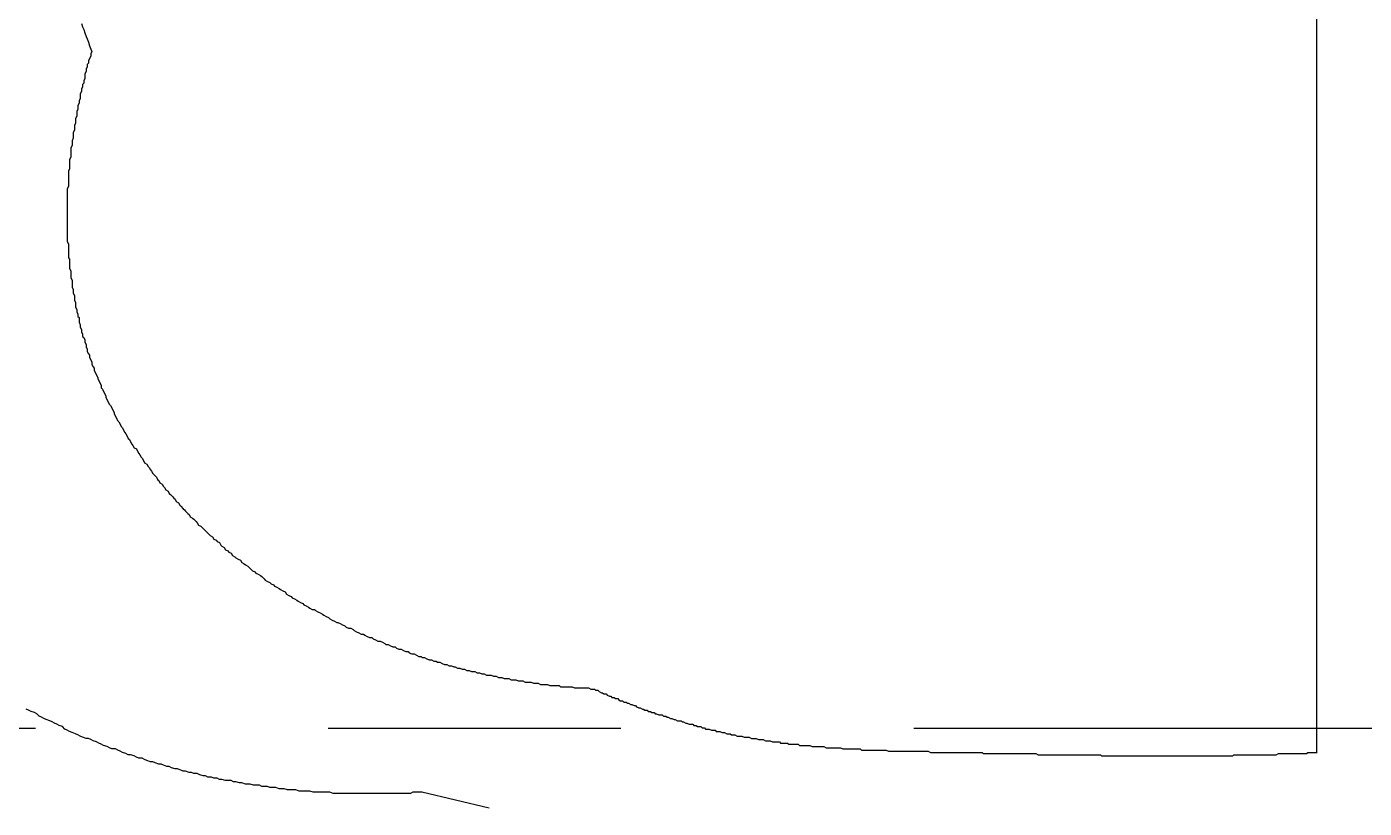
# Model space of a CAD drawing. Extents: x 45 to 224, y 37 to 151.
# Drawn here: x 136.403 to 137.545, y 140.993 to 141.66 of the extents above; entities that cross this region are included whole.
import ezdxf

# ---------------------------------------------------------------- set-up
doc = ezdxf.new("R2010")
doc.units = 0
doc.linetypes.add('CENTER', pattern=[2, 1.25, -0.25, 0.25, -0.25])
doc.layers.get('0').update_dxf_attribs({"linetype": 'CONTINUOUS'})
doc.layers.add('CENTER', color=1, linetype='CENTER')

msp = doc.modelspace()

# ---------------------------------------------------------------- linework, layer by layer
at = {"color": 7, "linetype": 'CONTINUOUS'}
for p, q in [((137.5049, 141.0409), (137.5049, 142.0192)), ((136.7983, 140.9934), (136.7406, 141.007))]:
    msp.add_line(p, q, dxfattribs=at)
at = {"color": 7}
for points in [[(136.45, 141.663, 0), (136.451, 141.66, 0), (136.452, 141.658, 0), (136.453, 141.655, 0), (136.454, 141.652, 0), (136.455, 141.65, 0), (136.456, 141.647, 0), (136.457, 141.644, 0), (136.458, 141.641, 0), (136.459, 141.639, 0)], [(136.459, 141.639, 0), (136.458, 141.637, 0), (136.458, 141.635, 0), (136.457, 141.633, 0), (136.456, 141.631, 0), (136.456, 141.629, 0), (136.455, 141.628, 0), (136.455, 141.626, 0), (136.454, 141.624, 0), (136.454, 141.622, 0), (136.453, 141.62, 0), (136.453, 141.618, 0), (136.453, 141.616, 0), (136.452, 141.614, 0), (136.452, 141.612, 0), (136.451, 141.611, 0), (136.451, 141.609, 0), (136.45, 141.607, 0), (136.45, 141.605, 0), (136.449, 141.603, 0), (136.449, 141.601, 0), (136.449, 141.599, 0), (136.448, 141.597, 0), (136.448, 141.595, 0), (136.447, 141.593, 0), (136.447, 141.592, 0), (136.447, 141.59, 0), (136.446, 141.588, 0), (136.446, 141.586, 0), (136.446, 141.584, 0), (136.445, 141.582, 0), (136.445, 141.58, 0), (136.445, 141.578, 0), (136.444, 141.576, 0), (136.444, 141.574, 0), (136.444, 141.572, 0), (136.443, 141.57, 0), (136.443, 141.568, 0), (136.443, 141.567, 0), (136.443, 141.565, 0), (136.442, 141.563, 0), (136.442, 141.561, 0), (136.442, 141.559, 0), (136.441, 141.557, 0), (136.441, 141.555, 0), (136.441, 141.553, 0), (136.441, 141.551, 0), (136.441, 141.549, 0), (136.44, 141.547, 0), (136.44, 141.545, 0), (136.44, 141.543, 0), (136.44, 141.541, 0), (136.44, 141.539, 0), (136.439, 141.537, 0), (136.439, 141.536, 0), (136.439, 141.534, 0), (136.439, 141.532, 0), (136.439, 141.53, 0), (136.439, 141.528, 0), (136.439, 141.526, 0), (136.439, 141.524, 0), (136.438, 141.522, 0), (136.438, 141.52, 0), (136.438, 141.518, 0), (136.438, 141.516, 0), (136.438, 141.514, 0), (136.438, 141.512, 0), (136.438, 141.51, 0), (136.438, 141.508, 0), (136.438, 141.506, 0), (136.438, 141.504, 0), (136.438, 141.502, 0), (136.438, 141.5, 0), (136.438, 141.499, 0), (136.438, 141.497, 0), (136.438, 141.495, 0), (136.438, 141.493, 0), (136.438, 141.491, 0), (136.438, 141.489, 0), (136.438, 141.487, 0), (136.438, 141.485, 0), (136.438, 141.483, 0), (136.438, 141.481, 0), (136.438, 141.479, 0), (136.438, 141.477, 0), (136.439, 141.475, 0), (136.439, 141.473, 0), (136.439, 141.471, 0), (136.439, 141.469, 0), (136.439, 141.467, 0), (136.439, 141.465, 0), (136.439, 141.463, 0), (136.44, 141.462, 0), (136.44, 141.46, 0), (136.44, 141.458, 0), (136.44, 141.456, 0), (136.44, 141.454, 0), (136.441, 141.452, 0), (136.441, 141.45, 0), (136.441, 141.448, 0), (136.441, 141.446, 0), (136.442, 141.444, 0), (136.442, 141.442, 0), (136.442, 141.44, 0), (136.442, 141.438, 0), (136.443, 141.436, 0), (136.443, 141.434, 0), (136.443, 141.433, 0), (136.444, 141.431, 0), (136.444, 141.429, 0), (136.444, 141.427, 0), (136.445, 141.425, 0), (136.445, 141.423, 0), (136.445, 141.421, 0), (136.446, 141.419, 0), (136.446, 141.417, 0), (136.447, 141.415, 0), (136.447, 141.413, 0), (136.448, 141.412, 0), (136.448, 141.41, 0), (136.448, 141.408, 0), (136.449, 141.406, 0), (136.449, 141.404, 0), (136.45, 141.402, 0), (136.45, 141.4, 0), (136.451, 141.398, 0), (136.451, 141.396, 0), (136.452, 141.395, 0), (136.453, 141.393, 0), (136.453, 141.391, 0), (136.454, 141.389, 0), (136.454, 141.387, 0), (136.455, 141.385, 0), (136.455, 141.383, 0), (136.456, 141.381, 0), (136.457, 141.38, 0), (136.457, 141.378, 0), (136.458, 141.376, 0), (136.459, 141.374, 0), (136.459, 141.372, 0), (136.46, 141.37, 0), (136.461, 141.369, 0), (136.461, 141.367, 0), (136.462, 141.365, 0), (136.463, 141.363, 0), (136.464, 141.361, 0), (136.464, 141.36, 0), (136.465, 141.358, 0), (136.466, 141.356, 0), (136.467, 141.354, 0), (136.467, 141.352, 0), (136.468, 141.351, 0), (136.469, 141.349, 0), (136.47, 141.347, 0), (136.471, 141.345, 0), (136.471, 141.344, 0), (136.472, 141.342, 0), (136.473, 141.34, 0), (136.474, 141.338, 0), (136.475, 141.337, 0), (136.476, 141.335, 0), (136.477, 141.333, 0), (136.478, 141.331, 0), (136.478, 141.33, 0), (136.479, 141.328, 0), (136.48, 141.326, 0), (136.481, 141.324, 0), (136.482, 141.323, 0), (136.483, 141.321, 0), (136.484, 141.319, 0), (136.485, 141.318, 0), (136.486, 141.316, 0), (136.487, 141.314, 0), (136.488, 141.313, 0), (136.489, 141.311, 0), (136.49, 141.309, 0), (136.491, 141.308, 0), (136.492, 141.306, 0), (136.493, 141.304, 0), (136.494, 141.303, 0), (136.495, 141.301, 0), (136.497, 141.3, 0), (136.498, 141.298, 0), (136.499, 141.296, 0), (136.5, 141.295, 0), (136.501, 141.293, 0), (136.502, 141.292, 0), (136.503, 141.29, 0), (136.504, 141.288, 0), (136.506, 141.287, 0), (136.507, 141.285, 0), (136.508, 141.284, 0), (136.509, 141.282, 0), (136.51, 141.281, 0), (136.511, 141.279, 0), (136.513, 141.277, 0), (136.514, 141.276, 0), (136.515, 141.274, 0), (136.516, 141.273, 0), (136.517, 141.271, 0), (136.519, 141.27, 0), (136.52, 141.268, 0), (136.521, 141.267, 0), (136.522, 141.265, 0), (136.524, 141.264, 0), (136.525, 141.262, 0), (136.526, 141.261, 0), (136.528, 141.259, 0), (136.529, 141.258, 0), (136.53, 141.257, 0), (136.531, 141.255, 0), (136.533, 141.254, 0), (136.534, 141.252, 0), (136.535, 141.251, 0), (136.537, 141.249, 0), (136.538, 141.248, 0), (136.539, 141.247, 0), (136.541, 141.245, 0), (136.542, 141.244, 0), (136.543, 141.242, 0), (136.545, 141.241, 0), (136.546, 141.24, 0), (136.548, 141.238, 0), (136.549, 141.237, 0), (136.55, 141.235, 0), (136.552, 141.234, 0), (136.553, 141.233, 0), (136.555, 141.231, 0), (136.556, 141.23, 0), (136.557, 141.229, 0), (136.559, 141.227, 0), (136.56, 141.226, 0), (136.562, 141.225, 0), (136.563, 141.223, 0), (136.565, 141.222, 0), (136.566, 141.221, 0), (136.568, 141.22, 0), (136.569, 141.218, 0), (136.57, 141.217, 0), (136.572, 141.216, 0), (136.573, 141.214, 0), (136.575, 141.213, 0), (136.576, 141.212, 0), (136.578, 141.211, 0), (136.579, 141.209, 0), (136.581, 141.208, 0), (136.582, 141.207, 0), (136.584, 141.206, 0), (136.586, 141.205, 0), (136.587, 141.203, 0), (136.589, 141.202, 0), (136.59, 141.201, 0), (136.592, 141.2, 0), (136.593, 141.199, 0), (136.595, 141.197, 0), (136.596, 141.196, 0), (136.598, 141.195, 0), (136.599, 141.194, 0), (136.601, 141.193, 0), (136.603, 141.192, 0), (136.604, 141.191, 0), (136.606, 141.189, 0), (136.607, 141.188, 0), (136.609, 141.187, 0), (136.611, 141.186, 0), (136.612, 141.185, 0), (136.614, 141.184, 0), (136.615, 141.183, 0), (136.617, 141.182, 0), (136.619, 141.181, 0), (136.62, 141.18, 0), (136.622, 141.179, 0), (136.624, 141.178, 0), (136.625, 141.176, 0), (136.627, 141.175, 0), (136.629, 141.174, 0), (136.63, 141.173, 0), (136.632, 141.172, 0), (136.634, 141.171, 0), (136.635, 141.17, 0), (136.637, 141.169, 0), (136.639, 141.168, 0), (136.64, 141.167, 0), (136.642, 141.166, 0), (136.644, 141.165, 0), (136.645, 141.164, 0), (136.647, 141.163, 0), (136.649, 141.163, 0), (136.65, 141.162, 0), (136.652, 141.161, 0), (136.654, 141.16, 0), (136.656, 141.159, 0), (136.657, 141.158, 0), (136.659, 141.157, 0), (136.661, 141.156, 0), (136.662, 141.155, 0), (136.664, 141.154, 0), (136.666, 141.153, 0), (136.668, 141.152, 0), (136.669, 141.152, 0), (136.671, 141.151, 0), (136.673, 141.15, 0), (136.675, 141.149, 0), (136.676, 141.148, 0), (136.678, 141.147, 0), (136.68, 141.147, 0), (136.682, 141.146, 0), (136.683, 141.145, 0), (136.685, 141.144, 0), (136.687, 141.143, 0), (136.689, 141.142, 0), (136.691, 141.142, 0), (136.692, 141.141, 0), (136.694, 141.14, 0), (136.696, 141.139, 0), (136.698, 141.139, 0), (136.699, 141.138, 0), (136.701, 141.137, 0), (136.703, 141.136, 0), (136.705, 141.136, 0), (136.707, 141.135, 0), (136.709, 141.134, 0), (136.71, 141.133, 0), (136.712, 141.133, 0), (136.714, 141.132, 0), (136.716, 141.131, 0), (136.718, 141.131, 0), (136.719, 141.13, 0), (136.721, 141.129, 0), (136.723, 141.129, 0), (136.725, 141.128, 0), (136.727, 141.127, 0), (136.729, 141.127, 0), (136.73, 141.126, 0), (136.732, 141.125, 0), (136.734, 141.125, 0), (136.736, 141.124, 0), (136.738, 141.123, 0), (136.74, 141.123, 0), (136.741, 141.122, 0), (136.743, 141.122, 0), (136.745, 141.121, 0), (136.747, 141.12, 0), (136.749, 141.12, 0), (136.751, 141.119, 0), (136.753, 141.119, 0), (136.754, 141.118, 0), (136.756, 141.118, 0), (136.758, 141.117, 0), (136.76, 141.116, 0), (136.762, 141.116, 0), (136.764, 141.115, 0), (136.766, 141.115, 0), (136.768, 141.114, 0), (136.769, 141.114, 0), (136.771, 141.113, 0), (136.773, 141.113, 0), (136.775, 141.112, 0), (136.777, 141.112, 0), (136.779, 141.111, 0), (136.781, 141.111, 0), (136.783, 141.11, 0), (136.785, 141.11, 0), (136.786, 141.11, 0), (136.788, 141.109, 0), (136.79, 141.109, 0), (136.792, 141.108, 0), (136.794, 141.108, 0), (136.796, 141.107, 0), (136.798, 141.107, 0), (136.8, 141.107, 0), (136.802, 141.106, 0), (136.804, 141.106, 0), (136.806, 141.105, 0), (136.807, 141.105, 0), (136.809, 141.105, 0), (136.811, 141.104, 0), (136.813, 141.104, 0), (136.815, 141.104, 0), (136.817, 141.103, 0), (136.819, 141.103, 0), (136.821, 141.103, 0), (136.823, 141.102, 0), (136.825, 141.102, 0), (136.827, 141.102, 0), (136.829, 141.101, 0), (136.83, 141.101, 0), (136.832, 141.101, 0), (136.834, 141.101, 0), (136.836, 141.1, 0), (136.838, 141.1, 0), (136.84, 141.1, 0), (136.842, 141.099, 0), (136.844, 141.099, 0), (136.846, 141.099, 0), (136.848, 141.099, 0), (136.85, 141.098, 0), (136.852, 141.098, 0), (136.854, 141.098, 0), (136.856, 141.098, 0), (136.858, 141.098, 0), (136.859, 141.097, 0), (136.861, 141.097, 0), (136.863, 141.097, 0), (136.865, 141.097, 0), (136.867, 141.097, 0), (136.869, 141.097, 0), (136.871, 141.096, 0), (136.873, 141.096, 0), (136.875, 141.096, 0), (136.877, 141.096, 0), (136.879, 141.096, 0), (136.881, 141.096, 0), (136.883, 141.096, 0), (136.885, 141.095, 0), (136.887, 141.095, 0)], [(136.887, 141.095, 0), (136.888, 141.095, 0), (136.889, 141.094, 0), (136.891, 141.094, 0), (136.892, 141.093, 0), (136.894, 141.092, 0), (136.895, 141.092, 0), (136.896, 141.091, 0), (136.898, 141.091, 0), (136.899, 141.09, 0), (136.901, 141.089, 0), (136.902, 141.089, 0), (136.903, 141.088, 0), (136.905, 141.088, 0), (136.906, 141.087, 0), (136.908, 141.087, 0), (136.909, 141.086, 0), (136.91, 141.085, 0), (136.912, 141.085, 0), (136.913, 141.084, 0), (136.915, 141.084, 0), (136.916, 141.083, 0), (136.917, 141.083, 0), (136.919, 141.082, 0), (136.92, 141.082, 0), (136.922, 141.081, 0), (136.923, 141.081, 0), (136.924, 141.08, 0), (136.926, 141.079, 0), (136.927, 141.079, 0), (136.929, 141.078, 0), (136.93, 141.078, 0), (136.931, 141.077, 0), (136.933, 141.077, 0), (136.934, 141.076, 0), (136.936, 141.076, 0), (136.937, 141.075, 0), (136.939, 141.075, 0), (136.94, 141.074, 0), (136.941, 141.074, 0), (136.943, 141.073, 0), (136.944, 141.073, 0), (136.946, 141.073, 0), (136.947, 141.072, 0), (136.949, 141.072, 0), (136.95, 141.071, 0), (136.951, 141.071, 0), (136.953, 141.07, 0), (136.954, 141.07, 0), (136.956, 141.069, 0), (136.957, 141.069, 0), (136.959, 141.068, 0), (136.96, 141.068, 0), (136.962, 141.068, 0), (136.963, 141.067, 0), (136.964, 141.067, 0), (136.966, 141.066, 0), (136.967, 141.066, 0), (136.969, 141.065, 0), (136.97, 141.065, 0), (136.972, 141.065, 0), (136.973, 141.064, 0), (136.975, 141.064, 0), (136.976, 141.063, 0), (136.977, 141.063, 0), (136.979, 141.063, 0), (136.98, 141.062, 0), (136.982, 141.062, 0), (136.983, 141.061, 0), (136.985, 141.061, 0), (136.986, 141.061, 0), (136.988, 141.06, 0), (136.989, 141.06, 0), (136.991, 141.06, 0), (136.992, 141.059, 0), (136.994, 141.059, 0), (136.995, 141.059, 0), (136.997, 141.058, 0), (136.998, 141.058, 0), (136.999, 141.058, 0), (137.001, 141.057, 0), (137.002, 141.057, 0), (137.004, 141.057, 0), (137.005, 141.056, 0), (137.007, 141.056, 0), (137.008, 141.056, 0), (137.01, 141.055, 0), (137.011, 141.055, 0), (137.013, 141.055, 0), (137.014, 141.055, 0), (137.016, 141.054, 0), (137.017, 141.054, 0), (137.019, 141.054, 0), (137.02, 141.054, 0), (137.022, 141.053, 0), (137.023, 141.053, 0), (137.025, 141.053, 0), (137.026, 141.053, 0), (137.028, 141.052, 0), (137.029, 141.052, 0), (137.031, 141.052, 0), (137.032, 141.052, 0), (137.034, 141.051, 0), (137.035, 141.051, 0), (137.037, 141.051, 0), (137.038, 141.051, 0), (137.04, 141.05, 0), (137.041, 141.05, 0), (137.043, 141.05, 0), (137.044, 141.05, 0), (137.046, 141.05, 0), (137.047, 141.049, 0), (137.048, 141.049, 0), (137.05, 141.049, 0), (137.051, 141.049, 0), (137.053, 141.049, 0), (137.054, 141.048, 0), (137.056, 141.048, 0), (137.057, 141.048, 0), (137.059, 141.048, 0), (137.06, 141.048, 0), (137.062, 141.048, 0), (137.063, 141.047, 0), (137.065, 141.047, 0), (137.066, 141.047, 0), (137.068, 141.047, 0), (137.069, 141.047, 0), (137.071, 141.047, 0), (137.072, 141.047, 0), (137.074, 141.046, 0), (137.075, 141.046, 0), (137.077, 141.046, 0), (137.078, 141.046, 0), (137.08, 141.046, 0), (137.081, 141.046, 0), (137.083, 141.046, 0), (137.084, 141.046, 0), (137.086, 141.045, 0), (137.087, 141.045, 0), (137.089, 141.045, 0), (137.091, 141.045, 0), (137.092, 141.045, 0), (137.094, 141.045, 0), (137.095, 141.045, 0), (137.097, 141.045, 0), (137.098, 141.045, 0), (137.1, 141.044, 0), (137.101, 141.044, 0), (137.103, 141.044, 0), (137.104, 141.044, 0), (137.106, 141.044, 0), (137.107, 141.044, 0), (137.109, 141.044, 0), (137.11, 141.044, 0), (137.112, 141.044, 0), (137.113, 141.044, 0), (137.115, 141.044, 0), (137.116, 141.043, 0), (137.118, 141.043, 0), (137.119, 141.043, 0), (137.121, 141.043, 0), (137.122, 141.043, 0), (137.124, 141.043, 0), (137.125, 141.043, 0), (137.127, 141.043, 0), (137.128, 141.043, 0), (137.13, 141.043, 0), (137.131, 141.043, 0), (137.133, 141.043, 0), (137.134, 141.043, 0), (137.136, 141.043, 0), (137.137, 141.043, 0), (137.139, 141.042, 0), (137.14, 141.042, 0), (137.142, 141.042, 0), (137.143, 141.042, 0), (137.145, 141.042, 0), (137.146, 141.042, 0), (137.148, 141.042, 0), (137.149, 141.042, 0), (137.151, 141.042, 0), (137.152, 141.042, 0), (137.154, 141.042, 0), (137.155, 141.042, 0), (137.157, 141.042, 0), (137.158, 141.042, 0), (137.16, 141.042, 0), (137.161, 141.042, 0), (137.163, 141.042, 0), (137.164, 141.042, 0), (137.166, 141.042, 0), (137.167, 141.042, 0), (137.169, 141.042, 0), (137.17, 141.042, 0), (137.172, 141.042, 0), (137.173, 141.042, 0), (137.175, 141.041, 0), (137.176, 141.041, 0), (137.178, 141.041, 0), (137.179, 141.041, 0), (137.181, 141.041, 0), (137.182, 141.041, 0), (137.184, 141.041, 0), (137.185, 141.041, 0), (137.187, 141.041, 0), (137.188, 141.041, 0), (137.19, 141.041, 0), (137.191, 141.041, 0), (137.193, 141.041, 0), (137.194, 141.041, 0), (137.196, 141.041, 0), (137.197, 141.041, 0), (137.199, 141.041, 0), (137.2, 141.041, 0), (137.202, 141.041, 0), (137.203, 141.041, 0), (137.205, 141.041, 0), (137.206, 141.041, 0), (137.208, 141.041, 0), (137.209, 141.041, 0), (137.211, 141.041, 0), (137.213, 141.041, 0), (137.214, 141.041, 0), (137.216, 141.041, 0), (137.217, 141.041, 0), (137.219, 141.041, 0), (137.22, 141.04, 0), (137.222, 141.04, 0), (137.223, 141.04, 0), (137.225, 141.04, 0), (137.226, 141.04, 0), (137.228, 141.04, 0), (137.229, 141.04, 0), (137.231, 141.04, 0), (137.232, 141.04, 0), (137.234, 141.04, 0), (137.235, 141.04, 0), (137.237, 141.04, 0), (137.238, 141.04, 0), (137.24, 141.04, 0), (137.241, 141.04, 0), (137.243, 141.04, 0), (137.244, 141.04, 0), (137.246, 141.04, 0), (137.247, 141.04, 0), (137.249, 141.04, 0), (137.25, 141.04, 0), (137.252, 141.04, 0), (137.253, 141.04, 0), (137.255, 141.04, 0), (137.256, 141.04, 0), (137.258, 141.04, 0), (137.259, 141.04, 0), (137.261, 141.04, 0), (137.262, 141.04, 0), (137.264, 141.04, 0), (137.265, 141.04, 0), (137.267, 141.039, 0), (137.268, 141.039, 0), (137.27, 141.039, 0), (137.271, 141.039, 0), (137.273, 141.039, 0), (137.274, 141.039, 0), (137.276, 141.039, 0), (137.277, 141.039, 0), (137.279, 141.039, 0), (137.28, 141.039, 0), (137.282, 141.039, 0), (137.283, 141.039, 0), (137.285, 141.039, 0), (137.286, 141.039, 0), (137.288, 141.039, 0), (137.289, 141.039, 0), (137.291, 141.039, 0), (137.292, 141.039, 0), (137.294, 141.039, 0), (137.295, 141.039, 0), (137.297, 141.039, 0), (137.298, 141.039, 0), (137.3, 141.039, 0), (137.301, 141.039, 0), (137.303, 141.039, 0), (137.304, 141.039, 0), (137.306, 141.039, 0), (137.307, 141.039, 0), (137.309, 141.039, 0), (137.31, 141.039, 0), (137.312, 141.039, 0), (137.313, 141.039, 0), (137.315, 141.039, 0), (137.316, 141.039, 0), (137.318, 141.039, 0), (137.32, 141.039, 0), (137.321, 141.038, 0), (137.323, 141.038, 0), (137.324, 141.038, 0), (137.326, 141.038, 0), (137.327, 141.038, 0), (137.329, 141.038, 0), (137.33, 141.038, 0), (137.332, 141.038, 0), (137.333, 141.038, 0), (137.335, 141.038, 0), (137.336, 141.038, 0), (137.338, 141.038, 0), (137.339, 141.038, 0), (137.341, 141.038, 0), (137.342, 141.038, 0), (137.344, 141.038, 0), (137.345, 141.038, 0), (137.347, 141.038, 0), (137.348, 141.038, 0), (137.35, 141.038, 0), (137.351, 141.038, 0), (137.353, 141.038, 0), (137.354, 141.038, 0), (137.356, 141.038, 0), (137.357, 141.038, 0), (137.359, 141.038, 0), (137.36, 141.038, 0), (137.362, 141.038, 0), (137.363, 141.038, 0), (137.365, 141.038, 0), (137.366, 141.038, 0), (137.368, 141.038, 0), (137.369, 141.038, 0), (137.371, 141.038, 0), (137.372, 141.038, 0), (137.374, 141.038, 0), (137.375, 141.038, 0), (137.377, 141.038, 0), (137.378, 141.038, 0), (137.38, 141.038, 0), (137.381, 141.038, 0), (137.383, 141.038, 0), (137.384, 141.038, 0), (137.386, 141.038, 0), (137.387, 141.038, 0), (137.389, 141.038, 0), (137.39, 141.038, 0), (137.392, 141.038, 0), (137.393, 141.038, 0), (137.395, 141.038, 0), (137.396, 141.038, 0), (137.398, 141.038, 0), (137.399, 141.038, 0), (137.401, 141.038, 0), (137.402, 141.038, 0), (137.404, 141.038, 0), (137.405, 141.038, 0), (137.407, 141.038, 0), (137.408, 141.038, 0), (137.41, 141.038, 0), (137.411, 141.038, 0), (137.413, 141.038, 0), (137.414, 141.038, 0), (137.416, 141.038, 0), (137.417, 141.038, 0), (137.419, 141.038, 0), (137.42, 141.038, 0), (137.422, 141.038, 0), (137.424, 141.038, 0), (137.425, 141.038, 0), (137.427, 141.038, 0), (137.428, 141.038, 0), (137.43, 141.038, 0), (137.431, 141.038, 0), (137.433, 141.038, 0), (137.434, 141.039, 0), (137.436, 141.039, 0), (137.437, 141.039, 0), (137.439, 141.039, 0), (137.44, 141.039, 0), (137.442, 141.039, 0), (137.443, 141.039, 0), (137.445, 141.039, 0), (137.446, 141.039, 0), (137.448, 141.039, 0), (137.449, 141.039, 0), (137.451, 141.039, 0), (137.452, 141.039, 0), (137.454, 141.039, 0), (137.455, 141.039, 0), (137.457, 141.039, 0), (137.458, 141.039, 0), (137.46, 141.039, 0), (137.461, 141.039, 0), (137.463, 141.039, 0), (137.464, 141.039, 0), (137.466, 141.039, 0), (137.467, 141.039, 0), (137.469, 141.039, 0), (137.47, 141.039, 0), (137.472, 141.04, 0), (137.473, 141.04, 0), (137.475, 141.04, 0), (137.476, 141.04, 0), (137.478, 141.04, 0), (137.479, 141.04, 0), (137.481, 141.04, 0), (137.482, 141.04, 0), (137.484, 141.04, 0), (137.485, 141.04, 0), (137.487, 141.04, 0), (137.488, 141.04, 0), (137.49, 141.04, 0), (137.491, 141.04, 0), (137.493, 141.04, 0), (137.494, 141.04, 0), (137.496, 141.04, 0), (137.497, 141.041, 0), (137.499, 141.041, 0), (137.5, 141.041, 0), (137.502, 141.041, 0), (137.503, 141.041, 0), (137.505, 141.041, 0)], [(136.741, 141.007, 0), (136.738, 141.007, 0), (136.736, 141.007, 0), (136.733, 141.007, 0), (136.731, 141.006, 0), (136.728, 141.006, 0), (136.726, 141.006, 0), (136.724, 141.006, 0), (136.721, 141.006, 0), (136.719, 141.006, 0), (136.716, 141.006, 0), (136.714, 141.006, 0), (136.711, 141.006, 0), (136.709, 141.006, 0), (136.706, 141.006, 0), (136.704, 141.006, 0), (136.702, 141.006, 0), (136.699, 141.006, 0), (136.697, 141.006, 0), (136.694, 141.006, 0), (136.692, 141.006, 0), (136.689, 141.006, 0), (136.687, 141.006, 0), (136.684, 141.006, 0), (136.682, 141.006, 0), (136.68, 141.006, 0), (136.677, 141.006, 0), (136.675, 141.006, 0), (136.672, 141.006, 0), (136.67, 141.006, 0), (136.667, 141.006, 0), (136.665, 141.006, 0), (136.662, 141.007, 0), (136.66, 141.007, 0), (136.658, 141.007, 0), (136.655, 141.007, 0), (136.653, 141.007, 0), (136.65, 141.007, 0), (136.648, 141.007, 0), (136.645, 141.008, 0), (136.643, 141.008, 0), (136.64, 141.008, 0), (136.638, 141.008, 0), (136.636, 141.008, 0), (136.633, 141.009, 0), (136.631, 141.009, 0), (136.628, 141.009, 0), (136.626, 141.009, 0), (136.623, 141.01, 0), (136.621, 141.01, 0), (136.619, 141.01, 0), (136.616, 141.011, 0), (136.614, 141.011, 0), (136.611, 141.011, 0), (136.609, 141.012, 0), (136.606, 141.012, 0), (136.604, 141.012, 0), (136.602, 141.013, 0), (136.599, 141.013, 0), (136.597, 141.013, 0), (136.594, 141.014, 0), (136.592, 141.014, 0), (136.59, 141.014, 0), (136.587, 141.015, 0), (136.585, 141.015, 0), (136.582, 141.016, 0), (136.58, 141.016, 0), (136.578, 141.017, 0), (136.575, 141.017, 0), (136.573, 141.017, 0), (136.57, 141.018, 0), (136.568, 141.018, 0), (136.566, 141.019, 0), (136.563, 141.019, 0), (136.561, 141.02, 0), (136.558, 141.02, 0), (136.556, 141.021, 0), (136.554, 141.021, 0), (136.551, 141.022, 0), (136.549, 141.023, 0), (136.546, 141.023, 0), (136.544, 141.024, 0), (136.542, 141.024, 0), (136.539, 141.025, 0), (136.537, 141.025, 0), (136.535, 141.026, 0), (136.532, 141.027, 0), (136.53, 141.027, 0), (136.527, 141.028, 0), (136.525, 141.029, 0), (136.523, 141.029, 0), (136.52, 141.03, 0), (136.518, 141.031, 0), (136.516, 141.031, 0), (136.513, 141.032, 0), (136.511, 141.033, 0), (136.509, 141.033, 0), (136.506, 141.034, 0), (136.504, 141.035, 0), (136.502, 141.036, 0), (136.499, 141.036, 0), (136.497, 141.037, 0), (136.495, 141.038, 0), (136.492, 141.039, 0), (136.49, 141.039, 0), (136.488, 141.04, 0), (136.485, 141.041, 0), (136.483, 141.042, 0), (136.481, 141.043, 0), (136.479, 141.044, 0), (136.476, 141.044, 0), (136.474, 141.045, 0), (136.472, 141.046, 0), (136.469, 141.047, 0), (136.467, 141.048, 0), (136.465, 141.049, 0), (136.463, 141.05, 0), (136.46, 141.051, 0), (136.458, 141.052, 0), (136.456, 141.053, 0), (136.454, 141.053, 0), (136.451, 141.054, 0), (136.449, 141.055, 0), (136.447, 141.056, 0), (136.445, 141.057, 0), (136.442, 141.058, 0), (136.44, 141.059, 0), (136.438, 141.06, 0), (136.436, 141.061, 0), (136.434, 141.063, 0), (136.431, 141.064, 0), (136.429, 141.065, 0), (136.427, 141.066, 0), (136.425, 141.067, 0), (136.423, 141.068, 0), (136.42, 141.069, 0), (136.418, 141.07, 0), (136.416, 141.071, 0), (136.414, 141.072, 0), (136.412, 141.074, 0), (136.41, 141.075, 0), (136.407, 141.076, 0), (136.405, 141.077, 0), (136.403, 141.078, 0)]]:
    msp.add_polyline3d(points, dxfattribs=at)
at = {"layer": 'CENTER', "color": 1, "linetype": 'CENTER'}
msp.add_line((188.4107, 141.0613), (96.5717, 141.0613), dxfattribs=at)

doc.saveas('drawing.dxf')
